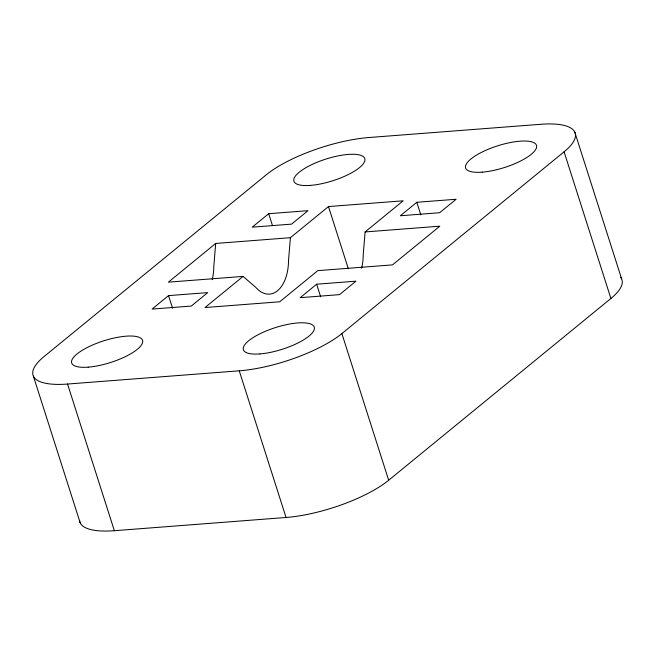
<?xml version="1.0" encoding="UTF-8"?>
<svg xmlns="http://www.w3.org/2000/svg" width="655" height="655" viewBox="0 0 655 655"><rect width="100%" height="100%" fill="white"/><g stroke="black" fill="none" stroke-linecap="round" stroke-linejoin="round"><path stroke-width="0.98" d="M361.634 268.149A37.188 21.656 85.6 0 0 363.23 254.746L365.105 231.944L403.177 200.807L328.474 206.562L290.402 237.7L215.691 243.455L213.817 266.266A37.188 21.656 85.6 0 1 212.228 279.66M290.402 237.7L288.519 260.51A37.188 21.656 85.6 0 1 255.737 287.324L243.087 276.402L168.384 282.158L215.691 243.455M168.54 295.618L152.083 309.078L191.268 306.065L207.733 292.597L168.54 295.618L172.568 308.243M268.697 213.702L252.232 227.162L291.549 224.133L308.014 210.673L268.697 213.702L272.415 225.361M243.087 276.402L205.015 307.539L279.726 301.783L317.798 270.638L392.501 264.882L439.816 226.188L365.105 231.944M316.643 284.204L300.178 297.673L339.503 294.635L355.96 281.175L316.643 284.204L320.672 296.83M416.793 202.289L400.336 215.757L439.652 212.719L456.117 199.259L416.793 202.289L420.829 214.914M67.555 384.043L239.247 370.812A77.773 23.776 -17.7 0 0 341.877 333.575L564.094 151.821A77.773 23.776 -17.7 0 0 540.645 124.294L368.953 137.525A77.773 23.776 -17.7 0 0 266.323 174.762L44.098 356.525A77.773 23.776 -17.7 0 0 67.555 384.043L114.355 530.706L286.047 517.475A77.773 23.776 -17.7 0 0 388.677 480.238L610.902 298.475A77.773 23.776 -17.7 0 0 620.711 277.352M574.795 132.138L621.603 278.801M564.094 151.821L610.902 298.475M328.474 206.562L348.313 268.722M341.877 333.575L388.677 480.238M239.247 370.812L286.047 517.475M33.397 376.199L80.205 522.862M114.355 530.706A77.773 23.776 -17.7 0 1 79.542 520.455M259.904 353.921A37.188 11.364 -17.7 0 0 314.4 328.679A37.188 11.364 -17.7 0 0 262.188 332.707A37.188 11.364 -17.7 0 0 259.904 353.921M88.212 367.152A37.188 11.364 -17.7 0 0 142.708 341.91A37.188 11.364 -17.7 0 0 90.496 345.938A37.188 11.364 -17.7 0 0 88.212 367.152M310.429 185.39A37.188 11.364 -17.7 0 0 364.933 160.156A37.188 11.364 -17.7 0 0 312.722 164.176A37.188 11.364 -17.7 0 0 310.429 185.39M482.129 172.159A37.188 11.364 -17.7 0 0 536.625 146.925A37.188 11.364 -17.7 0 0 484.413 150.945A37.188 11.364 -17.7 0 0 482.129 172.159"/></g></svg>
